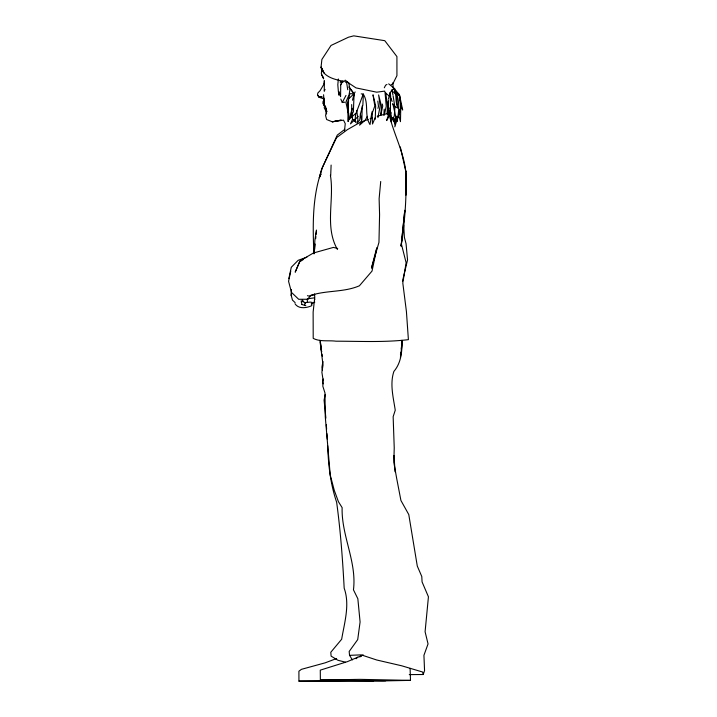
<?xml version="1.0" encoding="UTF-8"?>
<svg xmlns="http://www.w3.org/2000/svg" width="717" height="717" viewBox="0 0 717 717"><rect width="100%" height="100%" fill="white"/><g stroke="black" fill="none" stroke-linecap="round" stroke-linejoin="round"><path stroke-width="1.08" d="M389.851 112.506L389.286 116.351M384.966 91.839L386.266 106.206L384.258 115.007M291.38 289.534L291.308 295.736L292.464 300.1L295.126 302.628M371.352 118.439L371.406 114.612M375.26 119.246L375.663 105.955L373.01 94.814L374.821 106.008L371.648 114.711L370.008 124.57C363.976 115.043 369.291 103.705 363.25 94.07L356.152 113.026L349.233 119.309L353.364 111.762L354.099 93.81L355.148 91.946M392.943 95.02L391.957 90.046L390.254 92.636C389.815 101.984 392.405 112.3 386.642 120.537L388.085 115.912L388.309 101.196M401.941 340.306C402.21 351.249 401.287 362.748 393.893 371.415C389.663 383.945 393.355 397.514 395.246 410.223L393.149 416.702L394.233 447.811L393.83 462.393L396.653 478.266L400.928 500.493L408.78 514.555L417.285 566.054L421.793 576.549L422.071 581.908L428.434 596.786L425.091 631.749L428.049 643.92L423.935 655.311L424.554 670.619L423.2 674.509L409.273 674.616M291.469 291.425L291.308 295.736L291.443 293.558M330.698 175.629L331.111 165.071M354.001 95.917L354.099 93.81L349.08 87.062M307.279 301.875L307.432 298.837L314.36 297.851L314.781 299.715M314.127 253.782L314.906 239.908L316.493 230.058L316.08 234.36M380.888 114.998L381.435 105.937L378.612 94.922L380.153 105.865L377.931 117.615M388.085 106.457L388.453 100.622M352.441 108.267L348.175 121.54L348.731 113.196M383.828 115.222L384.231 109.154M387.046 113.851L387.583 106.143L385.719 92.914M324.442 81.111L324.201 83.961L324.209 80.573M380.718 181.491L379.123 198.717L379.58 214.553L378.961 242.364L371.469 268.14L376.3 249.444M372.006 111.78L372.508 124.014L375.26 117.588M314.655 249.444L315.166 244.058M315.677 238.671L315.883 236.52M338.361 78.969L337.806 84.794L338.37 91.418L338.962 95.182L339.096 91.704L340.584 96.696L340.727 84.731L342.26 82.016M387.494 114.111L388.291 105.928M355.713 113.636L355.112 119.569L355.775 122.033L352.594 119.416L351.76 113.456L351.688 104.557M321.852 68.626L321.333 73.484L323.681 78.861M304.707 305.514L305.048 302.673L310.273 302.081L312.029 302.404L311.77 305.666C306.679 308.05 298.487 309.323 294.992 303.712M401.126 246.056L404.791 210.26L401.135 246.056C404.89 221.203 406.906 196.019 405.714 170.888C403.295 150.615 393.14 132.878 388.874 113.107M400.4 357.532L402.138 343.757L401.977 340.441M344.51 130.835L345.244 123.647L343.533 120.169L332.258 121.8L326.611 119.506L325.581 115.491L326.414 111.789L325.482 106.259M400.453 354.458L400.74 352.289M401.179 349.027L401.475 346.858M394.861 91.812L395.13 90.073L399.441 96.069M400.077 109.065L398.966 115.957L400.462 121.666L400.767 106.967L399.459 94.635L394 88.98L392.28 89.795M322.946 361.493L321.924 367.203L322.399 370.465M389.788 95.244L390.254 92.636L390.935 99.753M325.186 394.664L324.075 400.122L325.877 418.154M376.972 247.464L372.033 271.062L359.414 285.787C343.237 292.769 325.258 289.919 308.848 296.076L307.423 295.682M346.445 100.523L345.997 102.603L348.193 112.856L348.579 98.91L353.983 93.81L349.027 87.062M288.861 278.501L291.29 267.262L298.173 260.298L306.858 257.197M290.761 271.151L288.566 281.288L291.505 292.428L298.693 299.294L307.378 299.258L311.187 295.413M380.727 114.989L382.735 106.089L382.322 104.055M377.958 108.41L378.477 106.268L377.814 101.097M352.486 100.237L354.099 93.81L349.932 93.676L347.494 102.791L348.175 121.54M323.268 378.97L322.533 381.713L323.053 383.864M388.972 114.442L389.501 112.479M402.488 281.163L407.543 259.939L406.055 243.726L404.388 237.327L403.698 225.013M391.876 117.758L391.088 120.492L390.156 112.811M388.318 99.296L390.254 92.636M397.783 116.916L394.852 126.837L395.909 115.984L394.726 123.127L392.719 118.09M398.356 115.93L400.445 109.109M396.626 121.576L398.069 116.871M324.756 105.668L324.209 107.855L326.414 111.789L326.54 113.886L325.948 108.473L326.844 111.789L325.168 106.179M345.979 95.424L342.251 102.522L340.817 99.063M346.777 99.932L349.027 94.949L349.905 89.867L348.829 82.948L345.191 80.143M325.061 89.41L324.227 91.247L324.38 83.441L320.087 90.692L317.828 93.022L317.514 95.101L319.101 97.019L317.783 95.307M352.594 119.282L350.496 123.871L358.303 116.271M320.92 174.034L319.262 177.762C312.227 202.517 312.854 228.275 313.876 253.719M384.294 87.797L385.638 85.162L386.947 84.454M320.965 174.097L319.495 176.974L322.614 167.025L337.295 135.074L344.877 129.293M320.284 175.782L319.262 177.762L321.673 168.952L336.515 137.691L347.378 129.66L360.015 122.41L368.108 119.479M340.665 84.803L342.143 81.971M367.31 116.369L365.222 120.16L359.575 125.161L361.861 119.936L362.219 105.991M356.125 658.717L357.711 657.229M391.975 90.387L394 88.98L399.548 95.128L402.667 110.033L401.108 106.699M303.219 259.563L299.581 261.92L295.189 272.182L299.966 260.88L313.401 253.011L333.378 247.419L337.698 248.476M391.222 84.749L392.889 83.772L396.931 75.679L396.922 56.58L384.778 40.681L353.759 35.85L348.462 37.221L331.039 45.449L321.897 59.412L321.055 67.048L321.485 69.424C325.724 77.526 334.767 79.372 342.914 81.245M359.773 656.969L361.547 655.974M311.205 303.865L314.79 302.135M363.223 654.899L347.404 661.639L320.284 670.144L320.365 680.066L382.959 680.908L410.5 680.379L410.106 668.334M336.632 658.52L325.159 662.831L301.418 669.337L298.908 671.202L298.944 681.132L385.674 680.792M370.124 118.753L372.15 118.018M387.843 113.483L377.214 116.19M342.78 81.111L340.046 82.007L343.389 81.863M341.507 120.097L332.258 121.8L340.593 120.178M310.873 295.404L314.853 294.839M384.724 91.113L376.712 92.188L356.017 87.904L346.723 81.711M342.251 102.522L344.922 102.181M320.365 680.066L359.71 679.357L410.5 680.379M319.881 340.306L323.035 364.989L321.888 372.266L323.134 380.333L322.838 386.257L324.989 393.015L325.267 416.649L330.223 475.039L334.265 490.311L338.424 501.685L342.134 507.654C341.265 535.366 356.949 561.859 353.463 589.849L357.846 598.74L360.086 621.997L357.711 639.6L349.161 651.484L349.555 655.338L361.225 654.872L376.631 659.972L401.717 665.797L422.618 672.017L423.2 674.509M298.944 681.132L373.682 680.783M361.207 93.9L363.367 94.061L362.865 105.094L360.418 113.94L359.809 119.909L356.976 123.199L357.935 119.82L356.734 110.445M345.442 662.176L337.967 660.285L331.111 656.136L330.788 652.273L341.659 639.25C344.447 622.634 350.057 604.628 344.178 588.191C342.645 559.466 340.512 530.795 336.649 502.276C330.51 484.1 328.252 465.046 327.732 445.795M307.432 298.837L308.22 299.061M301.857 304.483L305.827 305.675M301.059 300.952L305.567 302.897L305.048 302.673M388.677 83.853L394.897 88.818M343.963 80.68L346.687 82.966L347.754 89.777M385.612 93.013L389.806 96.571M302.171 300.118L303.703 301.463M391.419 90.199L396.591 95.128L397.603 107.407M353.302 119.622L355.775 122.033M394.628 90.889L399.503 95.908L401.224 107.272M393.068 104.332L393.983 106.089L398.15 108.222C394.753 102.397 397.218 95.011 394 88.98L395.775 92.493M318.312 96.006L319.37 97.387L323.699 98.829L323.439 98.05L323.77 100.156L322.856 102.065L324.039 105.775M349.555 655.338L352.37 659.909M394 88.98C400.265 98.372 399.279 110.983 396.931 121.594L392.737 103.445M321.682 74.989L323.457 78.198L323.376 77.257M324.281 73.251L321.055 67.048L323.466 71.861M390.245 111.198L391.106 113.089M337.447 249.516C324.353 226.599 334.57 199.9 330.394 175.244M389.618 110.454L390.38 112.327M392.683 117.973L395.372 124.615L394.906 118.144M391.088 98.596L392.074 101.5M301.283 301.839L301.965 304.501M401.323 243.771L406.118 262.727L402.802 283L406.422 311.554L408.394 339.652C384.411 342.511 360.167 341.22 336.076 341.193C328.556 340.19 320.167 342.009 313.204 338.37L313.132 312.056L314.79 297.053L314.387 293.916M400.319 146.949L405.786 171.39L405.974 195.096L405.714 170.888L405.786 171.39M360.373 113.833L361.538 119.847M389.779 107.971L391.276 115.903L391.159 121.729L394.287 116.037L394.942 107.38L393.14 96.015M321.637 351.886L320.4 342.583M321.61 351.993L320.382 341.955M321.987 354.126L322.363 356.268M399.602 97.18L400.077 100.505M395.076 471.813L393.983 455.474M392.817 82.814L393.248 88.218M395.004 119.04L395.166 121.074M402.058 342.502L402.138 343.757M326.325 424.787L326.62 429.214M326.916 433.633L327.284 439.163M323.582 94.743L324.254 105.085L323.806 97.96M321.718 96.876L318.608 96.661L322.166 97.136L321.718 96.876M324.64 105.327L323.206 103.669L324.64 105.327"/></g></svg>
